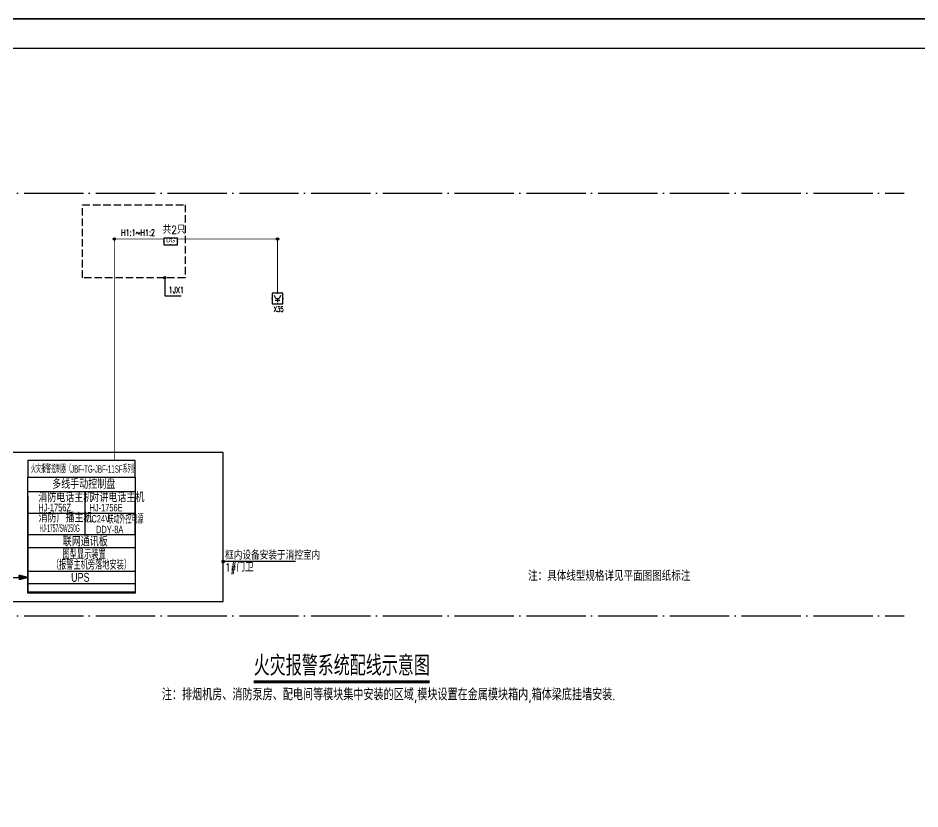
# Model space of a CAD drawing. Extents: x -1396510 to 1250330, y -1892470 to 1623980.
# Drawn here: x -530634 to -500216, y -718273 to -691595 of the extents above; entities that cross this region are included whole.
import ezdxf
from ezdxf.enums import TextEntityAlignment as Align

# ---------------------------------------------------------------- set-up
doc = ezdxf.new("R2010")
doc.units = 0
doc.header["$LTSCALE"] = 1000
doc.header["$MEASUREMENT"] = 0
for name, pattern in [('99', [0]), ('DASH', [0.35, 0.25, -0.1]), ('DOTE', [2.42, 2, -0.2, 0.02, -0.2])]:
    doc.linetypes.add(name, pattern=pattern)
doc.layers.get('Defpoints').update_dxf_attribs({"color": 210})
for name, color, linetype in [('-DS 电气', 130, 'Continuous'), ('0-cxFrame', 155, 'Continuous'), ('EQUIP-消防', 3, 'Continuous'), ('TEL_SYMB', 3, 'Continuous'), ('TEL_TEXT', 7, 'Continuous'), ('WIRE-照明', 1, 'Continuous'), ('电气', 7, 'Continuous'), ('电气标注', 6, 'Continuous'), ('电气系统图', 7, 'Continuous')]:
    doc.layers.add(name, color=color, linetype=linetype)
doc.layers.add('0-cxText', color=131, linetype='Continuous', lineweight=25)
doc.styles.add('_HZTXT', font='bzxw.shx', dxfattribs={"width": 0.8, "bigfont": 'bzhz.shx'})
doc.styles.add('_TEL_DIM', font='SIMPLEX', dxfattribs={"width": 0.8, "height": 3.5, "bigfont": 'HZTXT'})
doc.styles.add('cx_tuming', font='simhei.ttf')
doc.styles.add('cx_tuqian1', font='')
doc.styles.add('GPS', font='gbenor.shx', dxfattribs={"width": 0.8, "bigfont": 'gbcbig.shx'})
doc.styles.add('HZTXT5', font='aa.shx', dxfattribs={"width": 0.7, "bigfont": 'hztxt.shx'})
doc.styles.get("Standard").update_dxf_attribs({"font": 'gbenor.shx', "bigfont": 'gbcbig.shx'})
doc.styles.add('黑体', font='simhei.ttf', dxfattribs={"height": 12})
doc.styles.get('cx_tuqian1').set_extended_font_data('SimSun')

# ---------------------------------------------------------------- blocks, each defined once
blk = doc.blocks.new('A$C2D115A94')
at = {"layer": '电气系统图'}
h = blk.add_hatch(color=2, dxfattribs=at)
edge = h.paths.add_edge_path()
edge.add_arc((45, 45), 45, 0, 360)
at = {"layer": '电气系统图', "color": 2}
for p, q in [((0, 45), (90, 45)), ((45, 90), (45, 0))]:
    blk.add_line(p, q, dxfattribs=at)
blk.add_circle((45, 45), 45, dxfattribs=at)
blk = doc.blocks.new('$equip$00002656')
for p, q in [((-0.5, 1), (-0.5, 0)), ((0.5, 1), (-0.5, 1)), ((0.5, 0), (0.5, 1)), ((-0.5, 0), (0.5, 0)), ((-0.219, 0.331), (0.222, 0.331)), ((0, 0.5), (0, 0.15))]:
    blk.add_line(p, q)
at = {"const_width": 0.0571}
blk.add_lwpolyline([(-0.5, 1), (0.5, 1), (0.5, 0), (-0.5, 0), (-0.5, 1), (0.5, 1)], dxfattribs=at)
blk.add_arc((0, 0.8), 0.3, 180, 0)
for p in [(0, 1), (-0.5, 0.5), (0, 0), (0.5, 0.5)]:
    blk.add_point(p)
at = {"color": 7, "flags": 1}
for tag, height, p in [('A', 0.00002, (0, 0)), ('B', 0.4, (0.762, 0.292))]:
    blk.add_attdef(tag, text='', height=height, dxfattribs=at).set_placement(p, align=Align.MIDDLE_CENTER)
blk = doc.blocks.new('$equip$00002776')
for p, q in [((0.65, 0.65), (-0.65, 0.65)), ((-0.65, 0.65), (-0.65, 0)), ((-0.65, 0), (0.65, 0)), ((0.65, 0), (0.65, 0.65))]:
    blk.add_line(p, q)
at = {"const_width": 0.0571}
blk.add_lwpolyline([(-0.65, 0.65), (-0.65, 0), (0.65, 0), (0.65, 0.65), (-0.65, 0.65), (-0.65, 0)], dxfattribs=at)
for p in [(-0.65, 0.325), (0, 0.65), (0, 0), (0.65, 0.325)]:
    blk.add_point(p)
at = {"color": 7}
blk.add_attdef('$TEXT$', text='', height=0.34, dxfattribs=at).set_placement((0.006, 0.343), align=Align.MIDDLE_CENTER)
at = {"color": 7, "flags": 1}
for tag, height, p in [('A', 0.00002, (0, 0)), ('B', 0.4, (0.905, 0.246))]:
    blk.add_attdef(tag, text='', height=height, dxfattribs=at).set_placement(p, align=Align.MIDDLE_CENTER)
blk = doc.blocks.new('TK22.A1 L(Dragon)')
at = {"layer": '0-cxFrame', "color": 7, "const_width": 0.5}
blk.add_lwpolyline([(0, 0), (-841, 0), (-841, 594), (0, 594)], close=True, dxfattribs=at)
at = {"layer": '0-cxFrame', "const_width": 0.5}
blk.add_lwpolyline([(-80, 10), (-821, 10), (-821, 584), (-80, 584)], close=True, dxfattribs=at)
at = {"style": '黑体', "flags": 4}
blk.add_attdef('图幅', text='', height=3.3, dxfattribs=at).set_placement((-40, 3), align=Align.RIGHT)
at = {"layer": '0-cxText', "flags": 4}
for tag, height, style, p in [('建设单位', 3.5, 'cx_tuming', (-45, 240)), ('项目名称', 3.5, 'cx_tuming', (-45, 210)), ('子项名称', 3.5, 'cx_tuming', (-45, 180)), ('工程编号', 3.3, 'cx_tuqian1', (-35, 165)), ('图名1', 3.5, 'cx_tuming', (-45, 87)), ('图名2', 3.5, 'cx_tuming', (-45, 79)), ('图名3', 3.5, 'cx_tuming', (-45, 71)), ('出图日期', 3.3, 'cx_tuqian1', (-39, 60)), ('专业', 3.3, 'cx_tuqian1', (-55, 52)), ('图号', 3.3, 'cx_tuqian1', (-55, 44)), ('版次', 3.3, 'cx_tuqian1', (-20, 44))]:
    blk.add_attdef(tag, text='', height=height, dxfattribs=dict(at, style=style)).set_placement(p, align=Align.MIDDLE)
at = {"layer": 'Defpoints', "color": 6, "flags": 4}
for tag, height, style, p in [('tufu', 3.3, '黑体', (-12, 12)), ('dwfname', 4, 'cx_tuqian1', (-80, 3))]:
    blk.add_attdef(tag, text='', height=height, dxfattribs=dict(at, style=style)).set_placement(p, align=Align.RIGHT)

msp = doc.modelspace()

# ---------------------------------------------------------------- hatches: boundary and pattern name
at = {"layer": '电气'}
h = msp.add_hatch(dxfattribs=at)
h.set_pattern_fill('ANSI31', color=0, scale=24, style=0)
h.set_pattern_definition([(45.0000001, (-1029871.339, -843578.7086), (-2.121320348, 2.12132034), [])])
h.paths.add_polyline_path([(-530600.8, -710391), (-530600.8, -710538.2), (-530304.4, -710464.6)])

# ---------------------------------------------------------------- linework, layer by layer
at = {"layer": 'TEL_SYMB', "const_width": 105}
msp.add_lwpolyline([(-522685.7, -713986.2), (-516746.8, -713986.2)], dxfattribs=at)
at = {"layer": 'WIRE-照明', "linetype": 'Continuous', "const_width": 27}
for points in [[(-527388.9, -699049.8), (-527389.3, -706520.6)], [(-527388.9, -699049.8), (-525722.3, -699049.8)], [(-525260.8, -699049.8), (-521883.3, -699049.8)], [(-521883.3, -700874.6), (-521883.3, -699049.8)]]:
    msp.add_lwpolyline(points, dxfattribs=at)
at = {"layer": '电气', "color": 1}
msp.add_line((-532690.8, -710464.6), (-530600.8, -710464.6), dxfattribs=at)
at = {"layer": '电气', "color": 0}
for p, q in [((-530304.4, -710464.6), (-530600.8, -710391)), ((-530600.8, -710391), (-530600.8, -710538.2)), ((-530304.4, -710464.6), (-530600.8, -710538.2))]:
    msp.add_line(p, q, dxfattribs=at)
at = {"layer": '电气标注'}
for p, q in [((-530304.4, -707570.1), (-526679.7, -707570.1)), ((-528383.3, -707570.1), (-528383.3, -709015.2)), ((-530304.4, -708292.6), (-526679.7, -708292.6)), ((-530304.4, -709015.2), (-530304.4, -710998.8)), ((-526679.7, -709288.5), (-526679.7, -709961))]:
    msp.add_line(p, q, dxfattribs=at)
at = {"layer": '电气标注', "ltscale": 0.01}
msp.add_line((-530304.4, -710945.7), (-526679.7, -710945.7), dxfattribs=at)
for points in [[(-530304.4, -707085.1), (-526679.7, -707085.1), (-526679.7, -706520.6), (-530304.4, -706520.6)], [(-526679.7, -710998.8), (-530304.4, -710998.8), (-530304.4, -707085.1), (-526679.7, -707085.1)], [(-526679.7, -710998.8), (-530304.4, -710998.8), (-530304.4, -707085.1), (-526679.7, -707085.1)]]:
    msp.add_lwpolyline(points, close=True, dxfattribs=at)
at = {"layer": '电气标注'}
msp.add_lwpolyline([(-530304.4, -707731.1), (-530304.4, -709015.2), (-526679.7, -709015.2), (-526679.7, -707731.1)], dxfattribs=at)
for points in [[(-530304.4, -709015.2), (-526679.7, -709015.2), (-526679.7, -709470.9), (-530304.4, -709470.9)], [(-530304.4, -710247.3), (-526679.7, -710247.3), (-526679.7, -710681.9), (-530304.4, -710681.9)]]:
    msp.add_lwpolyline(points, close=True, dxfattribs=at)
at = {"layer": '电气系统图', "color": 1, "linetype": 'DOTE'}
for p, q in [((-540110, -697502), (-500750, -697502)), ((-540110, -711756.7), (-500750, -711756.7))]:
    msp.add_line(p, q, dxfattribs=at)
at = {"layer": '电气系统图', "color": 2}
for p, q in [((-525687.4, -700354.8), (-525687.4, -700967.3)), ((-525687.4, -700967.3), (-525133.4, -700967.3)), ((-521280.2, -709927), (-523715.5, -709927))]:
    msp.add_line(p, q, dxfattribs=at)
at = {"layer": '电气系统图', "color": 2, "linetype": 'DASH'}
msp.add_lwpolyline([(-528457.6, -697891.3), (-525002.3, -697891.2), (-525002.3, -700354.8), (-528457.6, -700354.8)], close=True, dxfattribs=at)
at = {"layer": '电气系统图'}
msp.add_lwpolyline([(-523715.5, -706255), (-533185.6, -706255), (-533185.6, -711277), (-523715.5, -711277)], close=True, dxfattribs=at)

# ---------------------------------------------------------------- block references
at = {"layer": '0-cxFrame', "xscale": 100, "yscale": 100, "zscale": 100}
msp.add_blockref('TK22.A1 L(Dragon)', (-477290, -751020), dxfattribs=at)
at = {"layer": 'EQUIP-消防'}
ref = msp.add_blockref('$equip$00002776', (-525488.3, -699248.8), dxfattribs=dict(at, xscale=350.0000000000001, yscale=350.0000000000001, zscale=350.0000000000001, rotation=1.121355609031169e-07))
ref.add_attrib('$TEXT$', 'DG', dxfattribs={"layer": '0', "color": 7, "height": 150, "rotation": 0.00001, "style": '_HZTXT', "width": 0.8}).set_placement((-525486.2, -699206.4), align=Align.BOTTOM_CENTER)
at = {"layer": 'EQUIP-消防', "xscale": 360, "yscale": 360, "zscale": 360, "rotation": 1.121355628417408e-07}
msp.add_blockref('$equip$00002656', (-521883.3, -701234.6), dxfattribs=at)
at = {"layer": 'WIRE-照明', "color": 1, "linetype": 'Continuous', "xscale": 0.8999999999999999, "yscale": 0.8999999999999999, "zscale": 0.8999999999999999}
msp.add_blockref('A$C2D115A94', (-521923.8, -699090.3), dxfattribs=at)
at = {"layer": '电气系统图', "xscale": 0.8999999999999999, "yscale": 0.8999999999999999, "zscale": 0.8999999999999999}
for p in [(-527423.8, -699090.3), (-525727.9, -700395.3)]:
    msp.add_blockref('A$C2D115A94', p, dxfattribs=at)
at = {"layer": '电气系统图', "xscale": -0.9, "yscale": 0.9, "zscale": 0.9, "rotation": 1.121355808209046e-07}
msp.add_blockref('A$C2D115A94', (-523675, -709967.5), dxfattribs=at)

# ---------------------------------------------------------------- texts
at = {"layer": '-DS 电气', "color": 6, "linetype": '99', "style": 'GPS'}
msp.add_text('注：排烟机房、消防泵房、配电间等模块集中安装的区域,模块设置在金属模块箱内,箱体梁底挂墙安装.', height=400, dxfattribs=at).set_placement((-525784.6, -714609.8))
at = {"layer": 'TEL_SYMB', "color": 7, "style": '_TEL_DIM', "width": 0.8}
msp.add_text('火灾报警系统配线示意图', height=675, dxfattribs=at).set_placement((-522685.7, -713776.2))
at = {"layer": 'TEL_TEXT', "style": '_TEL_DIM', "width": 0.8}
msp.add_text('注：具体线型规格详见平面图图纸标注', height=350, dxfattribs=at).set_placement((-513432.4, -710580.3))
at = {"layer": '电气标注', "color": 210, "style": 'HZTXT5'}
for s, height, width, p in [('火灾报警控制器（JBF-TG-JBF-11SF系列）', 250, 0.5, (-530196.4, -706931.9, -1679.9)), ('多线手动控制盘', 300, 0.75, (-529480.5, -707471.9)), ('消防电话主机', 300, 0.75, (-529949.5, -707921.4)), ('对讲电话主机', 300, 0.75, (-528194.5, -707921.4)), ('HJ-1756Z', 250, 0.75, (-529948.3, -708230.9, -1679.9)), ('HJ-1756E', 250, 0.75, (-528222.8, -708235.3, -1679.9)), ('消防广播主机', 300, 0.75, (-529944.5, -708604.7)), ('DC24V', 250, 0.6, (-528339.5, -708610.8, -1679.9)), ('联动外控电源', 300, 0.5, (-527616.2, -708646.9)), ('HJ-1757/SW250G', 250, 0.4, (-529909.7, -708925.9, -1679.9)), ('DDY-8A', 250, 0.75, (-528001.7, -708971.3, -1679.9)), ('联网通讯板', 300, 0.75, (-529124.9, -709411.6, -1679.9)), ('图型显示装置', 300, 0.6, (-529134.7, -709841.6, -1679.9)), ('（报警主机旁落地安装）', 300, 0.6, (-529493.5, -710197.3, -1679.9)), ('UPS', 300, 0.75, (-528843, -710610.5, -1679.9))]:
    msp.add_text(s, height=height, rotation=0.00001, dxfattribs=dict(at, width=width)).set_placement(p)
at = {"layer": '电气系统图', "color": 1, "style": '_TEL_DIM'}
for s, height, width, p in [('共2只', 270, 0.8, (-525755.2, -698877.7)), ('H1:1~H1:2', 216, 0.6, (-527155.6, -698942.5))]:
    msp.add_text(s, height=height, rotation=0, dxfattribs=dict(at, width=width)).set_placement(p)
at = {"layer": '电气系统图', "style": '_TEL_DIM', "width": 0.6}
for s, height, p in [('1JX1', 216, (-525552.4, -700877.3)), ('X35', 180, (-522017.8, -701504.6))]:
    msp.add_text(s, height=height, rotation=0, dxfattribs=at).set_placement(p)
at = {"layer": '电气系统图', "color": 2, "style": '_TEL_DIM', "width": 0.8}
for s, p in [('框内设备安装于消控室内', (-523651.1, -709859.5)), ('1#门卫', (-523651.1, -710262.5))]:
    msp.add_text(s, height=270, rotation=0, dxfattribs=at).set_placement(p)

doc.saveas('drawing.dxf')
